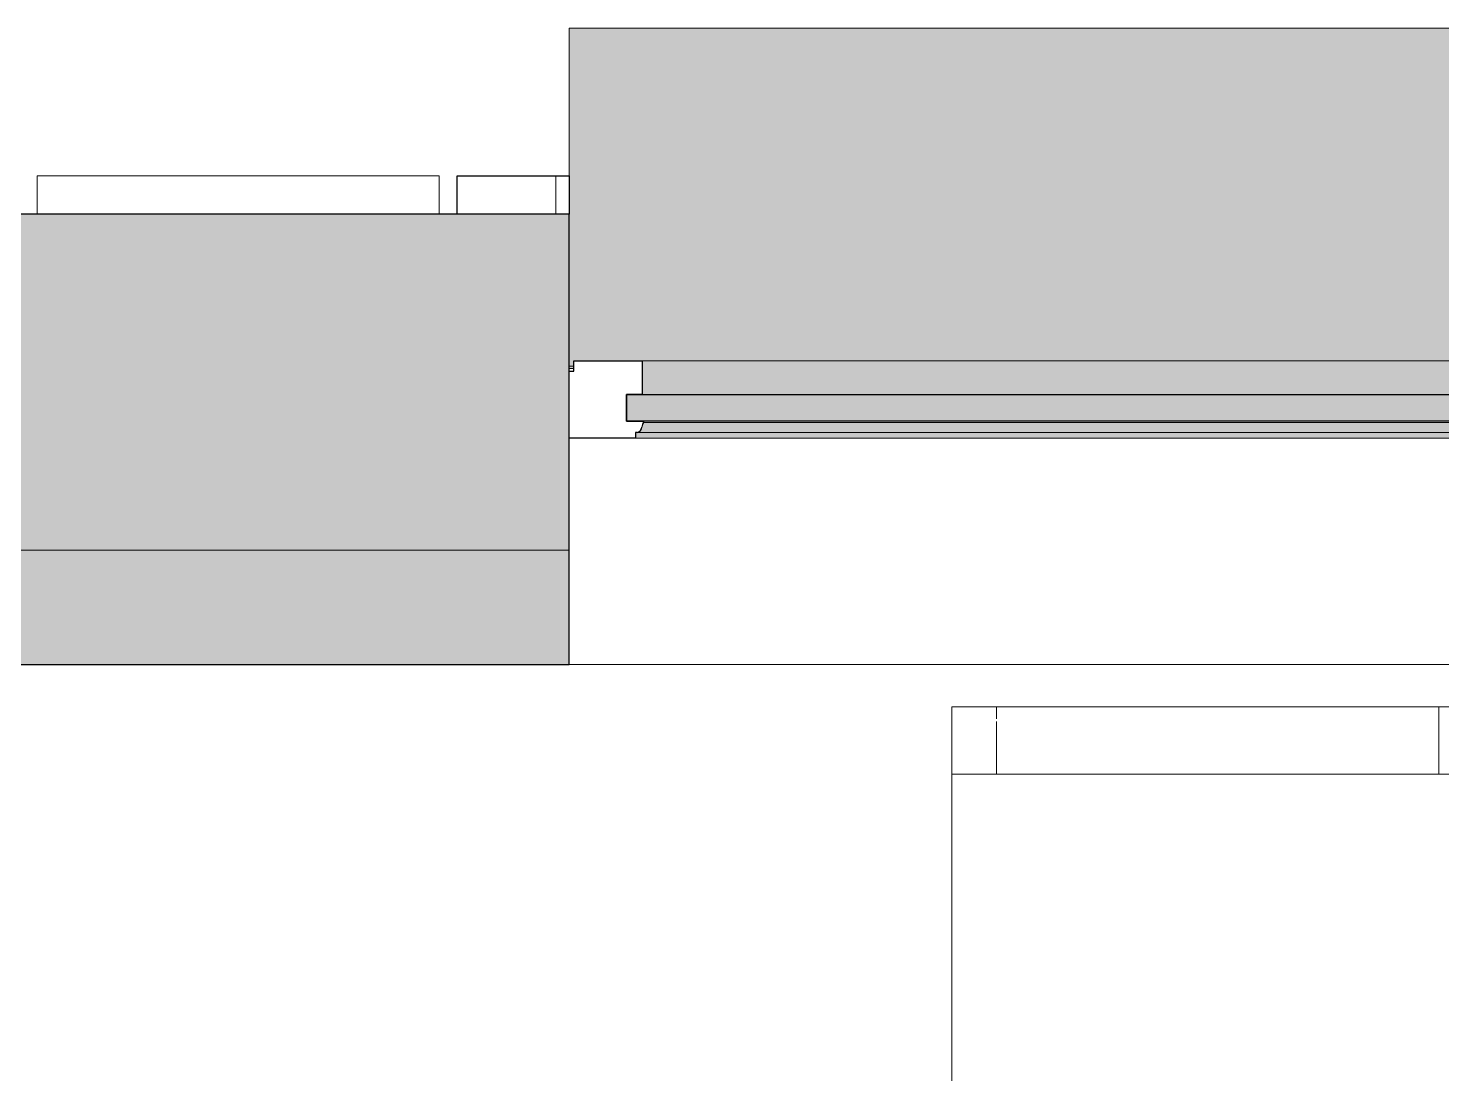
# Model space of a CAD drawing. Header units: millimetres. Extents: x 155927 to 326028, y -36033 to 97293.
# Drawn here: x 199801 to 201063, y 33880 to 34813 of the extents above; entities that cross this region are included whole.
import ezdxf

# ---------------------------------------------------------------- set-up
doc = ezdxf.new("R2010")
doc.units = ezdxf.units.MM
doc.header["$MEASUREMENT"] = 0
for name, color, linetype, lineweight in [('A-GLAZ', 7, 'CONTINUOUS', 9), ('A-GLAZ-CURT', 7, 'CONTINUOUS', 9), ('A-WALL', 7, 'CONTINUOUS', 9), ('A-WALL-PATT', 7, 'CONTINUOUS', 9), ('I-FURN', 8, 'CONTINUOUS', 9), ('I-WALL', 7, 'CONTINUOUS', 9)]:
    doc.layers.add(name, color=color, linetype=linetype, lineweight=lineweight)

msp = doc.modelspace()

# ---------------------------------------------------------------- hatches: boundary and pattern name
at = {"layer": 'A-GLAZ'}
for points in [[(202317.8, 34511.8), (202317.8, 34813.4), (200283.7, 34813.4), (200283.7, 34511.8), (200288, 34511.8), (200288, 34516.5), (201296.5, 34516.5), (201296.5, 34511.8), (201305.2, 34511.8), (201305.6, 34516.5), (202313.5, 34516.5), (202313.5, 34511.8)], [(201235.6, 34486.5), (201235.6, 34516.5), (200348.9, 34516.5), (200348.9, 34486.5), (201154, 34486.5)], [(201249.6, 34462.6), (201249.6, 34486.5), (200334.9, 34486.5), (200334.9, 34462.6), (201154, 34462.6)], [(201240.1, 34452.6), (201236.7, 34454.9), (201235.4, 34457.5), (200348.7, 34457.5), (200346.9, 34453.8), (200345.8, 34452.6), (201237.8, 34452.6)], [(201235.1, 34457.5), (201235.6, 34458.6), (201234.4, 34461.5), (200350.1, 34461.5), (200348.9, 34457.5), (200349.1, 34457.5), (201154, 34457.5)], [(200342.9, 34452.6), (200345.8, 34453.1), (200344.1, 34453.1)], [(201235.8, 34447.6), (201241.6, 34447.6), (201241.6, 34452.6), (200342.9, 34452.1), (200342.9, 34447.6), (201154, 34447.6)]]:
    msp.add_hatch(color=256, dxfattribs=at).paths.add_polyline_path(points, flags=0)
h = msp.add_hatch(color=256, dxfattribs=at)
h.paths.add_polyline_path([(202317.8, 34509.7), (202317.8, 34511.8), (202313.5, 34511.8), (202313.5, 34509.7)], flags=0)
h.paths.add_polyline_path([(201301.5, 34509.7), (201305.2, 34509.7), (201305.2, 34511.8), (201296.5, 34511.8), (201296.5, 34509.7)], flags=0)
h.paths.add_polyline_path([(200288, 34509.7), (200288, 34511.8), (200283.7, 34511.8), (200283.7, 34509.7)], flags=0)
at = {"layer": 'A-WALL-PATT'}
h = msp.add_hatch(color=256, dxfattribs=at)
h.paths.add_polyline_path([(230840.8, 34347.6), (230840.8, 34647.6), (229692.8, 34647.6), (229692.8, 34347.6), (230269.8, 34347.6)], flags=0)
h.paths.add_polyline_path([(220908.8, 34347.6), (220908.8, 34647.6), (202317.8, 34647.6), (202317.8, 34347.6), (220564.5, 34347.6)], flags=0)
h.paths.add_polyline_path([(200283.7, 34347.6), (200283.7, 34647.6), (197317.8, 34647.6), (197317.8, 34437.6), (197292.8, 34437.6), (197292.8, 34347.6), (198727.6, 34347.6)], flags=0)
h.paths.add_polyline_path([(195683.8, 34347.6), (195683.8, 34437.6), (195658.8, 34437.6), (195658.8, 34647.6), (193317.8, 34647.6), (193317.8, 34347.6), (195658.8, 34347.6)], flags=0)
h.paths.add_polyline_path([(190533.8, 34347.6), (190533.8, 34647.6), (187318, 34647.6), (187318, 34347.6), (190235.5, 34347.6)], flags=0)
h.paths.add_polyline_path([(185283.8, 34347.6), (185283.8, 34647.6), (166692.8, 34647.6), (166692.8, 34347.6), (184169.7, 34347.6)], flags=0)
h.paths.add_polyline_path([(157908.8, 34347.6), (157908.8, 34647.6), (156760.8, 34647.6), (156760.8, 34347.6), (157480.1, 34347.6)], flags=0)
h = msp.add_hatch(color=256, dxfattribs=at)
h.paths.add_polyline_path([(210693.8, 34245.6), (210693.8, 34347.6), (202317.8, 34347.6), (202317.8, 34245.6), (208432.9, 34245.6)], flags=0)
h.paths.add_polyline_path([(200283.7, 34245.6), (200283.7, 34347.6), (197638.4, 34347.6), (197638.4, 34245.6), (198727.6, 34245.6)], flags=0)

# ---------------------------------------------------------------- linework, layer by layer
at = {"layer": 'A-GLAZ'}
for p, q in [((200283.7, 34681.6), (200283.7, 34813.4)), ((202317.8, 34813.4), (200283.7, 34813.4)), ((200288, 34511.8), (200283.7, 34511.8)), ((200288, 34509.7), (200283.7, 34509.7)), ((200348.9, 34516.5), (201235.6, 34516.5)), ((200350.1, 34461.5), (201234.4, 34461.5)), ((200342.9, 34452.6), (200344.4, 34452.6)), ((201241.6, 34447.6), (200342.9, 34447.6)), ((200344.4, 34452.6), (201240.1, 34452.6))]:
    msp.add_line(p, q, dxfattribs=at)
at = {"layer": 'A-GLAZ', "lineweight": 30}
for p, q in [((200183.7, 34647.6), (200183.7, 34681.6)), ((200183.7, 34681.6), (200283.7, 34681.6)), ((200283.7, 34681.6), (200283.7, 34647.6)), ((200283.7, 34507.5), (200288, 34507.5)), ((200288, 34516.5), (200348.9, 34516.5)), ((200288, 34507.5), (200288, 34516.5)), ((200348.9, 34516.5), (200348.9, 34486.5)), ((200334.9, 34462.6), (200334.9, 34486.5)), ((200334.9, 34486.5), (201249.6, 34486.5)), ((200334.9, 34486.5), (200334.9, 34462.6)), ((200348.9, 34486.5), (200334.9, 34486.5)), ((201249.6, 34462.6), (200334.9, 34462.6)), ((200334.9, 34462.6), (200350.1, 34462.6)), ((200350.1, 34462.6), (200350.1, 34461.5)), ((200342.9, 34447.6), (200283.7, 34447.6)), ((200344.4, 34452.6), (200342.9, 34452.6)), ((200342.9, 34452.6), (200342.9, 34447.6))]:
    msp.add_line(p, q, dxfattribs=at)
at = {"layer": 'A-GLAZ', "linetype": 'Continuous'}
msp.add_line((200271.8, 34647.6), (200271.8, 34681.6), dxfattribs=at)
at = {"layer": 'A-GLAZ', "lineweight": 30}
for centre, radius, start, end in [((200343.3, 34457.8), 5.36, 281.9524, 356.5739), ((200356.1, 34457.1), 7.4, 143.4261, 176.5739)]:
    msp.add_arc(centre, radius, start, end, dxfattribs=at)
at = {"layer": 'A-GLAZ'}
for points, knots in [([(200348.7, 34457.5), (200348.6, 34457.1), (200348.5, 34456.4), (200348.2, 34455.6), (200348, 34455.2), (200347.9, 34455), (200347.8, 34454.9)], [0, 0, 0, 0, 0.2, 0.3, 0.35, 0.4, 0.4, 0.4, 0.4]), ([(200346.9, 34453.8), (200346.9, 34453.8), (200346.7, 34453.7), (200346.4, 34453.4), (200345.9, 34453.1), (200345.3, 34452.8), (200344.8, 34452.7), (200344.4, 34452.6)], [0.6, 0.6, 0.6, 0.6, 0.625, 0.7, 0.775, 0.85, 1, 1, 1, 1])]:
    msp.add_open_spline(points, degree=3, knots=knots, dxfattribs=at)
msp.add_open_spline([(200350.1, 34461.5), (200349.8, 34461.1), (200349.6, 34460.7), (200349.4, 34460.3)], degree=3, dxfattribs=at)
at = {"layer": 'A-GLAZ-CURT', "lineweight": 20}
for p, q in [((200167.8, 34681.6), (199808.8, 34681.6)), ((199808.8, 34681.6), (199808.8, 34647.6)), ((200167.8, 34647.6), (200167.8, 34681.6)), ((199808.8, 34647.6), (200167.8, 34647.6))]:
    msp.add_line(p, q, dxfattribs=at)
at = {"layer": 'A-WALL', "lineweight": 30}
for p, q in [((200283.7, 34647.6), (197542.8, 34647.6)), ((200283.7, 34347.6), (200283.7, 34647.6))]:
    msp.add_line(p, q, dxfattribs=at)
at = {"layer": 'A-WALL'}
msp.add_line((197638.4, 34347.6), (200283.7, 34347.6), dxfattribs=at)
at = {"layer": 'I-FURN'}
for p, q in [((201425.4, 34207.6), (200625.4, 34207.6)), ((200625.4, 34207.6), (200625.4, 32807.6)), ((200625.4, 32807.6), (200625.4, 34207.6)), ((200625.4, 34207.6), (201425.4, 34207.6)), ((200625.4, 34207.6), (201060.4, 34207.6)), ((200665.4, 34207.6), (200625.4, 34207.6)), ((200625.4, 34207.6), (200625.4, 34147.6)), ((200625.4, 34147.6), (200625.4, 34207.6)), ((202185.4, 34207.6), (200665.4, 34207.6)), ((200665.4, 34197), (200665.4, 34207.6)), ((200665.4, 34197), (200665.4, 34207.6)), ((201060.4, 34207.6), (201190.4, 34207.6)), ((201060.4, 34147.6), (201060.4, 34207.6)), ((201060.4, 34147.6), (201060.4, 34207.6)), ((200665.4, 34147.6), (200665.4, 34194.7)), ((200665.4, 34147.6), (200665.4, 34194.7)), ((200625.4, 34147.6), (200664.9, 34147.6)), ((201060.4, 34147.6), (200625.4, 34147.6)), ((200665.4, 34147.6), (202185.4, 34147.6)), ((201190.4, 34147.6), (201060.4, 34147.6))]:
    msp.add_line(p, q, dxfattribs=at)
at = {"layer": 'I-WALL'}
for p, q in [((200283.7, 34347.6), (197638.4, 34347.6)), ((202317.8, 34245.6), (200283.7, 34245.6))]:
    msp.add_line(p, q, dxfattribs=at)
at = {"layer": 'I-WALL', "lineweight": 30}
for p, q in [((200283.7, 34245.6), (200283.7, 34347.6)), ((197638.4, 34245.6), (200283.7, 34245.6))]:
    msp.add_line(p, q, dxfattribs=at)

doc.saveas('drawing.dxf')
